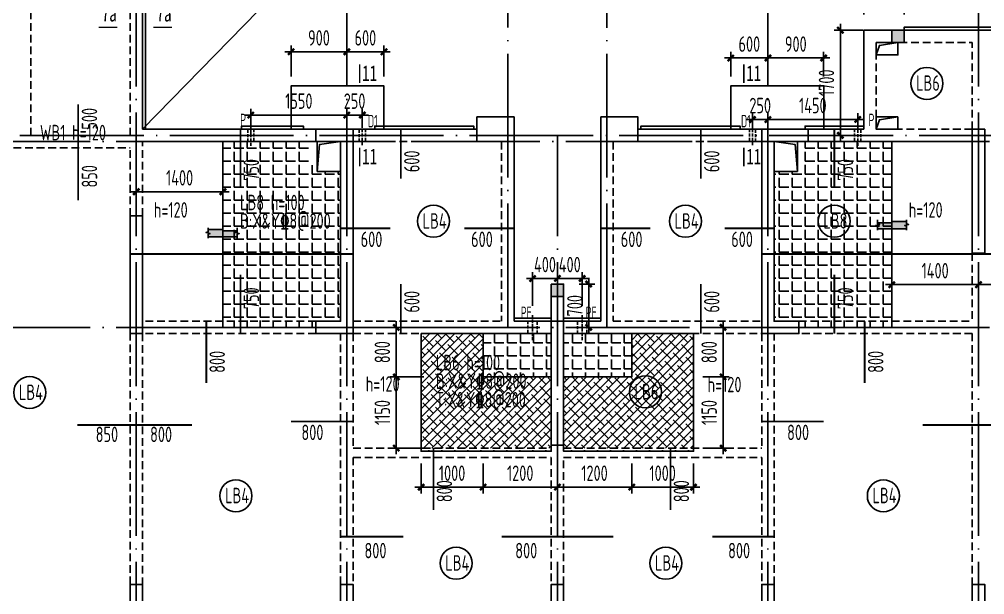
# Model space of a CAD drawing. Extents: x -173820 to 521180, y -715739 to 158231.
# Drawn here: x -333 to 15255, y 10464 to 19756 of the extents above; entities that cross this region are included whole.
import ezdxf
from ezdxf.enums import TextEntityAlignment as Align

# ---------------------------------------------------------------- set-up
doc = ezdxf.new("R2010")
doc.units = 0
doc.header["$LTSCALE"] = 1000
for name, pattern in [('DASH', [0.35, 0.25, -0.1]), ('DOTE', [2.42, 2, -0.2, 0.02, -0.2]), ('HIDDEN2', [0.1875, 0.125, -0.0625])]:
    doc.linetypes.add(name, pattern=pattern)
for name, color, linetype in [('A-洞口', 105, 'Continuous'), ('A-线脚看线', 9, 'Continuous'), ('A-设备穿墙洞', 161, 'Continuous'), ('AXIS', 1, 'DOTE'), ('DIM', 3, 'Continuous'), ('DIM1', 3, 'Continuous'), ('JG1', 3, 'Continuous'), ('填充', 8, 'Continuous'), ('墙', 6, 'Continuous'), ('挑板', 3, 'Continuous'), ('板筋', 6, 'Continuous'), ('柱', 2, 'Continuous'), ('梁', 4, 'HIDDEN2'), ('模板线', 3, 'Continuous'), ('洞口', 5, 'Continuous'), ('钢筋_文字', 7, 'Continuous'), ('钢筋长度标注', 7, 'Continuous')]:
    doc.layers.add(name, color=color, linetype=linetype)
doc.styles.add('TSSD_BOLD', font='tssdeng2.shx', dxfattribs={"width": 0.7, "height": 250, "bigfont": 'CHINA.shx'})
doc.styles.add('TSSD_Dimension', font='tssdeng.shx', dxfattribs={"width": 0.7, "bigfont": 'Hztxt.shx'})
doc.styles.add('zzt', font='tssdeng.shx', dxfattribs={"width": 0.7, "height": 300, "bigfont": 'tssdchn.shx'})
doc.styles.add('钢筋', font='tssdeng.shx', dxfattribs={"width": 0.7, "height": 250, "bigfont": 'tssdchn.shx'})
doc.styles.add('钢筋长度', font='tssdeng.shx', dxfattribs={"width": 0.7, "height": 300, "bigfont": 'tssdchn.shx'})
doc.styles.add('黑体', font='simhei.ttf', dxfattribs={"width": 0.8})
doc.dimstyles.new('TSSD_100_100', dxfattribs={"dimtxt": 250, "dimasz": 100, "dimexe": 100, "dimexo": 250, "dimgap": 100, "dimtad": 1, "dimdec": 0, "dimzin": 0, "dimdsep": 46, "dimtxsty": 'TSSD_Dimension', "dimblk": 'ARCHTICK', "dimcen": 0, "dimdle": 100, "dimclrd": 3, "dimclre": 3, "dimclrt": 7, "dimadec": 0, "dimazin": 0, "dimtfac": 1, "dimtdec": 0, "dimtix": 1, "dimtmove": 2, "dimatfit": 3, "dimfxl": 0, "dimtolj": 1, "dimtzin": 0, "dimarcsym": 0})
pattern_1 = [(0, (-5244.65, 9080.82), (0, 209.55), [152.4, -57.15]), (90, (-5244.65, 9080.82), (-209.55, 1e-14), [152.4, -57.15])]
pattern_2 = [(0, (425.35, 9080.82), (0, 209.55), [152.4, -57.15]), (90, (425.35, 9080.82), (-209.55, 1e-14), [152.4, -57.15])]
pattern_3 = [(45, (425.35, 9080.82), (-67.3519, 67.3519), []), (135, (425.35, 9080.82), (-202.0558, 67.3519), [238.125, -142.875])]

# ---------------------------------------------------------------- blocks, each defined once
blk = doc.blocks.new('_ArchTick')
at = {"color": 4, "linetype": 'ByBlock', "const_width": 0.4}
blk.add_lwpolyline([(-0.5, -0.5), (0.5, 0.5)], dxfattribs=at)
blk = doc.blocks.new('*D1844')
at = {"layer": 'Defpoints', "color": 0}
for p in [(1555, 17781), (2955, 17781), (1555, 16971)]:
    blk.add_point(p, dxfattribs=at)
at = {"layer": 'DIM', "color": 3, "lineweight": -2}
for p, q in [((1555, 17531), (1555, 16871)), ((2955, 17531), (2955, 16871)), ((3055, 16971), (1455, 16971))]:
    blk.add_line(p, q, dxfattribs=at)
at = {"layer": 'DIM', "color": 3, "lineweight": -2, "xscale": 100, "yscale": 100, "zscale": 100, "rotation": 180}
blk.add_blockref('_ArchTick', (1555, 16971), dxfattribs=at)
at = {"layer": 'DIM', "color": 3, "lineweight": -2, "xscale": 100, "yscale": 100, "zscale": 100}
blk.add_blockref('_ArchTick', (2955, 16971), dxfattribs=at)
at = {"layer": 'DIM', "color": 7, "insert": (2255, 17196), "char_height": 250, "attachment_point": 5, "style": 'TSSD_Dimension'}
blk.add_mtext('\\A1;1400', dxfattribs=at)
blk = doc.blocks.new('*D1845')
at = {"layer": 'Defpoints', "color": 0}
for p in [(6155, 12831), (7155, 12831), (7155, 12201)]:
    blk.add_point(p, dxfattribs=at)
at = {"layer": 'DIM', "color": 3, "lineweight": -2}
for p, q in [((6155, 12581), (6155, 12101)), ((7155, 12581), (7155, 12101)), ((6055, 12201), (7255, 12201))]:
    blk.add_line(p, q, dxfattribs=at)
at = {"layer": 'DIM', "color": 3, "lineweight": -2, "xscale": 100, "yscale": 100, "zscale": 100, "rotation": 180}
blk.add_blockref('_ArchTick', (6155, 12201), dxfattribs=at)
at = {"layer": 'DIM', "color": 3, "lineweight": -2, "xscale": 100, "yscale": 100, "zscale": 100}
blk.add_blockref('_ArchTick', (7155, 12201), dxfattribs=at)
at = {"layer": 'DIM', "color": 7, "insert": (6655, 12426), "char_height": 250, "attachment_point": 5, "style": 'TSSD_Dimension'}
blk.add_mtext('\\A1;1000', dxfattribs=at)
blk = doc.blocks.new('*D1846')
at = {"layer": 'Defpoints', "color": 0}
for p in [(8355, 12831), (9555, 12831), (9555, 12201)]:
    blk.add_point(p, dxfattribs=at)
at = {"layer": 'DIM', "color": 3, "lineweight": -2}
for p, q in [((8355, 12581), (8355, 12101)), ((9555, 12581), (9555, 12101)), ((8255, 12201), (9655, 12201))]:
    blk.add_line(p, q, dxfattribs=at)
at = {"layer": 'DIM', "color": 3, "lineweight": -2, "xscale": 100, "yscale": 100, "zscale": 100, "rotation": 180}
blk.add_blockref('_ArchTick', (8355, 12201), dxfattribs=at)
at = {"layer": 'DIM', "color": 3, "lineweight": -2, "xscale": 100, "yscale": 100, "zscale": 100}
blk.add_blockref('_ArchTick', (9555, 12201), dxfattribs=at)
at = {"layer": 'DIM', "color": 7, "insert": (8955, 12426), "char_height": 250, "attachment_point": 5, "style": 'TSSD_Dimension'}
blk.add_mtext('\\A1;1200', dxfattribs=at)
blk = doc.blocks.new('*D1847')
at = {"layer": 'Defpoints', "color": 0}
for p in [(15155, 15471), (13755, 14881), (15155, 14881)]:
    blk.add_point(p, dxfattribs=at)
at = {"layer": 'DIM', "color": 3, "lineweight": -2}
for p, q in [((13655, 15471), (15255, 15471)), ((13755, 15131), (13755, 15571)), ((15155, 15131), (15155, 15571))]:
    blk.add_line(p, q, dxfattribs=at)
at = {"layer": 'DIM', "color": 3, "lineweight": -2, "xscale": 100, "yscale": 100, "zscale": 100, "rotation": 180}
blk.add_blockref('_ArchTick', (13755, 15471), dxfattribs=at)
at = {"layer": 'DIM', "color": 3, "lineweight": -2, "xscale": 100, "yscale": 100, "zscale": 100}
blk.add_blockref('_ArchTick', (15155, 15471), dxfattribs=at)
at = {"layer": 'DIM', "color": 7, "insert": (14455, 15696), "char_height": 250, "attachment_point": 5, "style": 'TSSD_Dimension'}
blk.add_mtext('\\A1;1400', dxfattribs=at)
blk = doc.blocks.new('*D1848')
at = {"layer": 'Defpoints', "color": 0}
for p in [(16555, 15471), (15155, 14881), (16555, 14881)]:
    blk.add_point(p, dxfattribs=at)
at = {"layer": 'DIM', "color": 3, "lineweight": -2}
for p, q in [((15055, 15471), (16655, 15471)), ((15155, 15131), (15155, 15571)), ((16555, 15131), (16555, 15571))]:
    blk.add_line(p, q, dxfattribs=at)
at = {"layer": 'DIM', "color": 3, "lineweight": -2, "xscale": 100, "yscale": 100, "zscale": 100, "rotation": 180}
blk.add_blockref('_ArchTick', (15155, 15471), dxfattribs=at)
at = {"layer": 'DIM', "color": 3, "lineweight": -2, "xscale": 100, "yscale": 100, "zscale": 100}
blk.add_blockref('_ArchTick', (16555, 15471), dxfattribs=at)
at = {"layer": 'DIM', "color": 7, "insert": (15855, 15696), "char_height": 250, "attachment_point": 5, "style": 'TSSD_Dimension'}
blk.add_mtext('\\A1;1400', dxfattribs=at)
blk = doc.blocks.new('*D1862')
at = {"layer": 'Defpoints', "color": 0}
for p in [(13955, 20181), (13305, 19581), (13955, 19581)]:
    blk.add_point(p, dxfattribs=at)
at = {"layer": 'DIM', "color": 3, "lineweight": -2}
for p, q in [((13305, 19831), (13305, 20281)), ((13955, 19831), (13955, 20281)), ((13205, 20181), (14055, 20181))]:
    blk.add_line(p, q, dxfattribs=at)
at = {"layer": 'DIM', "color": 3, "lineweight": -2, "xscale": 100, "yscale": 100, "zscale": 100, "rotation": 180}
blk.add_blockref('_ArchTick', (13305, 20181), dxfattribs=at)
at = {"layer": 'DIM', "color": 3, "lineweight": -2, "xscale": 100, "yscale": 100, "zscale": 100}
blk.add_blockref('_ArchTick', (13955, 20181), dxfattribs=at)
at = {"layer": 'DIM', "color": 7, "insert": (13630, 20406), "char_height": 250, "attachment_point": 5, "style": 'TSSD_Dimension'}
blk.add_mtext('\\A1;650', dxfattribs=at)
blk = doc.blocks.new('*D1863')
at = {"layer": 'Defpoints', "color": 0}
for p in [(13543, 19581), (12925, 17881), (13543, 17881)]:
    blk.add_point(p, dxfattribs=at)
at = {"layer": 'DIM', "color": 3, "lineweight": -2}
for p, q in [((12925, 19681), (12925, 17781)), ((13293, 19581), (12825, 19581)), ((13293, 17881), (12825, 17881))]:
    blk.add_line(p, q, dxfattribs=at)
at = {"layer": 'DIM', "color": 3, "lineweight": -2, "xscale": 100, "yscale": 100, "zscale": 100}
for p, rotation in [((12925, 19581), 90), ((12925, 17881), 270)]:
    blk.add_blockref('_ArchTick', p, dxfattribs=dict(at, rotation=rotation))
at = {"layer": 'DIM', "color": 7, "insert": (12700, 18731), "char_height": 250, "attachment_point": 5, "rotation": 90, "style": 'TSSD_Dimension'}
blk.add_mtext('\\A1;1700', dxfattribs=at)
blk = doc.blocks.new('*D1864')
at = {"layer": 'Defpoints', "color": 0}
for p in [(4955, 19231), (4055, 18581), (4955, 18581)]:
    blk.add_point(p, dxfattribs=at)
at = {"layer": 'DIM', "color": 3, "lineweight": -2}
for p, q in [((4055, 18831), (4055, 19331)), ((4955, 18831), (4955, 19331)), ((3955, 19231), (5055, 19231))]:
    blk.add_line(p, q, dxfattribs=at)
at = {"layer": 'DIM', "color": 3, "lineweight": -2, "xscale": 100, "yscale": 100, "zscale": 100, "rotation": 180}
blk.add_blockref('_ArchTick', (4055, 19231), dxfattribs=at)
at = {"layer": 'DIM', "color": 3, "lineweight": -2, "xscale": 100, "yscale": 100, "zscale": 100}
blk.add_blockref('_ArchTick', (4955, 19231), dxfattribs=at)
at = {"layer": 'DIM', "color": 7, "insert": (4505, 19456), "char_height": 250, "attachment_point": 5, "style": 'TSSD_Dimension'}
blk.add_mtext('\\A1;900', dxfattribs=at)
blk = doc.blocks.new('*D1865')
at = {"layer": 'Defpoints', "color": 0}
for p in [(5555, 19231), (4955, 18581), (5555, 18581)]:
    blk.add_point(p, dxfattribs=at)
at = {"layer": 'DIM', "color": 3, "lineweight": -2}
for p, q in [((4955, 18831), (4955, 19331)), ((5555, 18831), (5555, 19331)), ((4855, 19231), (5655, 19231))]:
    blk.add_line(p, q, dxfattribs=at)
at = {"layer": 'DIM', "color": 3, "lineweight": -2, "xscale": 100, "yscale": 100, "zscale": 100, "rotation": 180}
blk.add_blockref('_ArchTick', (4955, 19231), dxfattribs=at)
at = {"layer": 'DIM', "color": 3, "lineweight": -2, "xscale": 100, "yscale": 100, "zscale": 100}
blk.add_blockref('_ArchTick', (5555, 19231), dxfattribs=at)
at = {"layer": 'DIM', "color": 7, "insert": (5255, 19456), "char_height": 250, "attachment_point": 5, "style": 'TSSD_Dimension'}
blk.add_mtext('\\A1;600', dxfattribs=at)
blk = doc.blocks.new('*D1866')
at = {"layer": 'Defpoints', "color": 0}
for p in [(11755, 19131), (11155, 18581), (11755, 18581)]:
    blk.add_point(p, dxfattribs=at)
at = {"layer": 'DIM', "color": 3, "lineweight": -2}
for p, q in [((11155, 18831), (11155, 19231)), ((11755, 18831), (11755, 19231)), ((11055, 19131), (11855, 19131))]:
    blk.add_line(p, q, dxfattribs=at)
at = {"layer": 'DIM', "color": 3, "lineweight": -2, "xscale": 100, "yscale": 100, "zscale": 100, "rotation": 180}
blk.add_blockref('_ArchTick', (11155, 19131), dxfattribs=at)
at = {"layer": 'DIM', "color": 3, "lineweight": -2, "xscale": 100, "yscale": 100, "zscale": 100}
blk.add_blockref('_ArchTick', (11755, 19131), dxfattribs=at)
at = {"layer": 'DIM', "color": 7, "insert": (11455, 19356), "char_height": 250, "attachment_point": 5, "style": 'TSSD_Dimension'}
blk.add_mtext('\\A1;600', dxfattribs=at)
blk = doc.blocks.new('*D1867')
at = {"layer": 'Defpoints', "color": 0}
for p in [(12655, 19131), (11755, 18581), (12655, 18581)]:
    blk.add_point(p, dxfattribs=at)
at = {"layer": 'DIM', "color": 3, "lineweight": -2}
for p, q in [((11755, 18831), (11755, 19231)), ((12655, 18831), (12655, 19231)), ((11655, 19131), (12755, 19131))]:
    blk.add_line(p, q, dxfattribs=at)
at = {"layer": 'DIM', "color": 3, "lineweight": -2, "xscale": 100, "yscale": 100, "zscale": 100, "rotation": 180}
blk.add_blockref('_ArchTick', (11755, 19131), dxfattribs=at)
at = {"layer": 'DIM', "color": 3, "lineweight": -2, "xscale": 100, "yscale": 100, "zscale": 100}
blk.add_blockref('_ArchTick', (12655, 19131), dxfattribs=at)
at = {"layer": 'DIM', "color": 7, "insert": (12205, 19356), "char_height": 250, "attachment_point": 5, "style": 'TSSD_Dimension'}
blk.add_mtext('\\A1;900', dxfattribs=at)
blk = doc.blocks.new('*D1931')
at = {"layer": 'Defpoints', "color": 0}
for p in [(8455, 15481, 0), (8455, 14781), (8862, 14781)]:
    blk.add_point(p, dxfattribs=at)
at = {"layer": 'DIM', "color": 3, "lineweight": -2}
for p, q in [((8705, 15481), (8962, 15481)), ((8862, 15581), (8862, 14681)), ((8705, 14781), (8962, 14781))]:
    blk.add_line(p, q, dxfattribs=at)
at = {"layer": 'DIM', "color": 3, "lineweight": -2, "xscale": 100, "yscale": 100, "zscale": 100}
for p, rotation in [((8862, 15481), 90), ((8862, 14781), 270)]:
    blk.add_blockref('_ArchTick', p, dxfattribs=dict(at, rotation=rotation))
at = {"layer": 'DIM', "color": 7, "insert": (8637, 15131), "char_height": 250, "attachment_point": 5, "rotation": 90, "style": 'TSSD_Dimension'}
blk.add_mtext('\\A1;700', dxfattribs=at)
blk = doc.blocks.new('$1292675')
at = {"layer": 'JG1'}
blk.add_hatch(color=8, dxfattribs=at).paths.add_polyline_path([(502, 20), (502, 64), (470, 74), (534, 91), (502, 101), (502, 140), (262, 140), (262, 120), (32, 120), (32, 101), (64, 91), (0, 74), (32, 64), (32, 20)])
for p, q in [((262, 120), (32, 120)), ((32, 20), (502, 20)), ((502, 140), (262, 140)), ((262, 140), (262, 120))]:
    blk.add_line(p, q, dxfattribs=at)
for points in [[(32, 165), (32, 101), (64, 91), (0, 74), (32, 64), (32, 0)], [(502, 165), (502, 101), (534, 91), (470, 74), (502, 64), (502, 0)]]:
    blk.add_lwpolyline(points, dxfattribs=at)
blk = doc.blocks.new('*D1935')
at = {"layer": 'Defpoints', "color": 0}
for p in [(5754, 13981), (6448, 13981), (6448, 12831)]:
    blk.add_point(p, dxfattribs=at)
at = {"layer": 'DIM', "color": 3, "lineweight": -2}
for p, q in [((5754, 12731), (5754, 14081)), ((6198, 13981), (5654, 13981)), ((6198, 12831), (5654, 12831))]:
    blk.add_line(p, q, dxfattribs=at)
at = {"layer": 'DIM', "color": 3, "lineweight": -2, "xscale": 100, "yscale": 100, "zscale": 100}
for p, rotation in [((5754, 13981), 90), ((5754, 12831), 270)]:
    blk.add_blockref('_ArchTick', p, dxfattribs=dict(at, rotation=rotation))
at = {"layer": 'DIM', "color": 7, "insert": (5529, 13406), "char_height": 250, "attachment_point": 5, "rotation": 90, "style": 'TSSD_Dimension'}
blk.add_mtext('\\A1;1150', dxfattribs=at)
blk = doc.blocks.new('*D1936')
at = {"layer": 'Defpoints', "color": 0}
for p in [(5754, 14781), (6448, 14781), (6448, 13981)]:
    blk.add_point(p, dxfattribs=at)
at = {"layer": 'DIM', "color": 3, "lineweight": -2}
for p, q in [((5754, 13881), (5754, 14881)), ((6198, 14781), (5654, 14781)), ((6198, 13981), (5654, 13981))]:
    blk.add_line(p, q, dxfattribs=at)
at = {"layer": 'DIM', "color": 3, "lineweight": -2, "xscale": 100, "yscale": 100, "zscale": 100}
for p, rotation in [((5754, 14781), 90), ((5754, 13981), 270)]:
    blk.add_blockref('_ArchTick', p, dxfattribs=dict(at, rotation=rotation))
at = {"layer": 'DIM', "color": 7, "insert": (5529, 14381), "char_height": 250, "attachment_point": 5, "rotation": 90, "style": 'TSSD_Dimension'}
blk.add_mtext('\\A1;800', dxfattribs=at)
blk = doc.blocks.new('*D1937')
at = {"layer": 'Defpoints', "color": 0}
for p in [(10456, 13981), (11031, 13981), (10456, 12831)]:
    blk.add_point(p, dxfattribs=at)
at = {"layer": 'DIM', "color": 3, "lineweight": -2}
for p, q in [((11031, 12731), (11031, 14081)), ((10706, 13981), (11131, 13981)), ((10706, 12831), (11131, 12831))]:
    blk.add_line(p, q, dxfattribs=at)
at = {"layer": 'DIM', "color": 3, "lineweight": -2, "xscale": 100, "yscale": 100, "zscale": 100}
for p, rotation in [((11031, 13981), 90), ((11031, 12831), 270)]:
    blk.add_blockref('_ArchTick', p, dxfattribs=dict(at, rotation=rotation))
at = {"layer": 'DIM', "color": 7, "insert": (10806, 13406), "char_height": 250, "attachment_point": 5, "rotation": 90, "style": 'TSSD_Dimension'}
blk.add_mtext('\\A1;1150', dxfattribs=at)
blk = doc.blocks.new('*D1938')
at = {"layer": 'Defpoints', "color": 0}
for p in [(10456, 14781), (11031, 14781), (10456, 13981)]:
    blk.add_point(p, dxfattribs=at)
at = {"layer": 'DIM', "color": 3, "lineweight": -2}
for p, q in [((11031, 13881), (11031, 14881)), ((10706, 14781), (11131, 14781)), ((10706, 13981), (11131, 13981))]:
    blk.add_line(p, q, dxfattribs=at)
at = {"layer": 'DIM', "color": 3, "lineweight": -2, "xscale": 100, "yscale": 100, "zscale": 100}
for p, rotation in [((11031, 14781), 90), ((11031, 13981), 270)]:
    blk.add_blockref('_ArchTick', p, dxfattribs=dict(at, rotation=rotation))
at = {"layer": 'DIM', "color": 7, "insert": (10806, 14381), "char_height": 250, "attachment_point": 5, "rotation": 90, "style": 'TSSD_Dimension'}
blk.add_mtext('\\A1;800', dxfattribs=at)
blk = doc.blocks.new('*D1939')
at = {"layer": 'Defpoints', "color": 0}
for p in [(7155, 12831), (8355, 12831), (8355, 12201)]:
    blk.add_point(p, dxfattribs=at)
at = {"layer": 'DIM', "color": 3, "lineweight": -2}
for p, q in [((7155, 12581), (7155, 12101)), ((8355, 12581), (8355, 12101)), ((7055, 12201), (8455, 12201))]:
    blk.add_line(p, q, dxfattribs=at)
at = {"layer": 'DIM', "color": 3, "lineweight": -2, "xscale": 100, "yscale": 100, "zscale": 100, "rotation": 180}
blk.add_blockref('_ArchTick', (7155, 12201), dxfattribs=at)
at = {"layer": 'DIM', "color": 3, "lineweight": -2, "xscale": 100, "yscale": 100, "zscale": 100}
blk.add_blockref('_ArchTick', (8355, 12201), dxfattribs=at)
at = {"layer": 'DIM', "color": 7, "insert": (7755, 12426), "char_height": 250, "attachment_point": 5, "style": 'TSSD_Dimension'}
blk.add_mtext('\\A1;1200', dxfattribs=at)
blk = doc.blocks.new('*D1940')
at = {"layer": 'Defpoints', "color": 0}
for p in [(9555, 12831), (10555, 12831), (10555, 12201)]:
    blk.add_point(p, dxfattribs=at)
at = {"layer": 'DIM', "color": 3, "lineweight": -2}
for p, q in [((9555, 12581), (9555, 12101)), ((10555, 12581), (10555, 12101)), ((9455, 12201), (10655, 12201))]:
    blk.add_line(p, q, dxfattribs=at)
at = {"layer": 'DIM', "color": 3, "lineweight": -2, "xscale": 100, "yscale": 100, "zscale": 100, "rotation": 180}
blk.add_blockref('_ArchTick', (9555, 12201), dxfattribs=at)
at = {"layer": 'DIM', "color": 3, "lineweight": -2, "xscale": 100, "yscale": 100, "zscale": 100}
blk.add_blockref('_ArchTick', (10555, 12201), dxfattribs=at)
at = {"layer": 'DIM', "color": 7, "insert": (10055, 12426), "char_height": 250, "attachment_point": 5, "style": 'TSSD_Dimension'}
blk.add_mtext('\\A1;1000', dxfattribs=at)
blk = doc.blocks.new('$1109386')
at = {"layer": '模板线', "color": 4, "const_width": 22.7}
for points in [[(0, 0), (302, 0)], [(886, 0), (1188, 0)]]:
    blk.add_lwpolyline(points, dxfattribs=at)
at = {"layer": '模板线', "color": 0, "style": '黑体', "width": 0.7}
for p in [(172, 220), (1057, 220)]:
    blk.add_text('7a', height=252, dxfattribs=at).set_placement(p, align=Align.MIDDLE_CENTER)
blk = doc.blocks.new('$18727')
at = {"layer": '模板线', "color": 4, "const_width": 22.7}
for points in [[(0, 1648), (0, 1345)], [(0, 302), (0, 0)]]:
    blk.add_lwpolyline(points, dxfattribs=at)
at = {"layer": '模板线', "color": 0, "style": '黑体', "width": 0.7}
for p in [(160, 1503), (160, 158)]:
    blk.add_text('11', height=252, dxfattribs=at).set_placement(p, align=Align.MIDDLE_CENTER)
blk = doc.blocks.new('$1642317')
at = {"layer": '洞口'}
for points in [[(9620, 2170), (10000, 2170), (10000, 2650), (9620, 2650)], [(17380, 2170), (17000, 2170), (17000, 2650), (17380, 2650)]]:
    blk.add_lwpolyline(points, close=True, dxfattribs=at)
for points in [[(9620, 2170), (9658, 2602), (10000, 2650)], [(17380, 2170), (17342, 2602), (17000, 2650)]]:
    blk.add_lwpolyline(points, dxfattribs=at)
blk = doc.blocks.new('$1783196')
at = {"layer": 'AXIS'}
for p, q in [((12034.9, 3480), (12034.9, 27859.5)), ((15434.9, 3480), (15434.9, 27859.5)), ((18034.9, 11688.4), (18034.9, 27859.5)), ((19634.9, 11688.3), (19634.9, 27859.5)), ((22234.9, 3480), (22234.9, 27859.5)), ((25634.9, 3480), (25634.9, 27859.5)), ((46034.9, 14788.3), (4360, 14788.3)), ((54849.9, 14688.3), (4360, 14688.3)), ((18834.9, 3480), (18834.9, 14788.3)), ((54849.9, 11688.3), (4360, 11688.3))]:
    blk.add_line(p, q, dxfattribs=at)
blk = doc.blocks.new('$1466424')
at = {"layer": '板筋', "const_width": 30}
for points in [[(5963, 9454), (5963, 11004)], [(8582, 9654), (8582, 10604)], [(11173, 9804), (11173, 10604)], [(16017, 9804), (16017, 10604)], [(18173, 9654), (18173, 10604)], [(10200, 9003), (11000, 9003)], [(12200, 9003), (13000, 9003)], [(14400, 9003), (15200, 9003)], [(16400, 9003), (17200, 9003)], [(6800, 8588), (10400, 8588)], [(17000, 8588), (24000, 8588)], [(8582, 7304), (8582, 8254)], [(18173, 7304), (18173, 8254)], [(11173, 7304), (11173, 8104)], [(16017, 7304), (16017, 8104)], [(8031, 6504), (8031, 7504)], [(18663, 6504), (18663, 7504)], [(5950, 5826), (7800, 5826)], [(9401, 5885), (10401, 5885)], [(17000, 5885), (18000, 5885)], [(19600, 5826), (21400, 5826)], [(10212, 4023), (11212, 4023)], [(12801, 4023), (14601, 4023)], [(16200, 4023), (17200, 4023)]]:
    blk.add_lwpolyline(points, dxfattribs=at)
at = {"layer": '板筋', "const_width": 30, "elevation": 0}
for points in [[(11699, 4454), (11699, 5454)], [(15526, 4454), (15526, 5454)]]:
    blk.add_lwpolyline(points, dxfattribs=at)
at = {"layer": '钢筋_文字'}
for centre in [(19667, 11344, 0), (11699, 9118, 0), (15768, 9118, 0), (18170, 9118, 0), (5180, 6352, 0), (15122, 6362, 0), (8509, 4684, 0), (18964, 4684, 0), (12065, 3595, 0), (15451, 3595, 0)]:
    blk.add_circle(centre, 259, dxfattribs=at)
at = {"layer": '钢筋_文字', "style": 'TSSD_BOLD', "width": 0.7}
for s, p in [('LB6', (19492, 11224, 0)), ('LB4', (11524, 8998, 0)), ('LB4', (15593, 8998, 0)), ('LB8', (17995, 8998, 0)), ('LB4', (5005, 6231, 0)), ('LB6', (14947, 6242, 0)), ('LB4', (8334, 4564, 0)), ('LB4', (18789, 4564, 0)), ('LB4', (11890, 3475, 0)), ('LB4', (15276, 3475, 0))]:
    blk.add_text(s, height=250, dxfattribs=at).set_placement(p)
at = {"layer": '钢筋_文字', "color": 7, "linetype": 'Continuous', "width": 0.7}
for s, style, p in [('LB8 h=100', 'TSSD_BOLD', (8576, 9296, 0)), (' h=120', 'TSSD_BOLD', (7076, 9176, 0)), (' h=120', 'TSSD_BOLD', (19266, 9176, 0)), ('B:X&Y%%1328@200', '钢筋', (8576, 8996, 0)), ('LB6 h=100', 'TSSD_BOLD', (11738, 6711, 0)), (' h=120', 'TSSD_BOLD', (10498, 6366, 0)), ('B:X&Y%%1328@200', '钢筋', (11738, 6411, 0)), (' h=120', 'TSSD_BOLD', (16018, 6356, 0)), ('T:X&Y%%1328@200', '钢筋', (11738, 6111, 0))]:
    blk.add_text(s, height=250, dxfattribs=dict(at, style=style)).set_placement(p)
at = {"layer": '钢筋长度标注', "style": '钢筋长度', "width": 0.7}
for s, p in [('500', (6269, 10597)), ('600', (11475, 9910)), ('600', (16318, 9910)), ('850', (6269, 9662)), ('750', (8883, 9770)), ('750', (18475, 9770)), ('750', (8883, 7697)), ('600', (11475, 7643)), ('600', (16318, 7643)), ('750', (18475, 7697)), ('800', (8332, 6670)), ('800', (18965, 6670)), ('800', (12001, 4581, 0)), ('800', (15827, 4581, 0))]:
    blk.add_text(s, height=250, rotation=90, dxfattribs=at).set_placement(p)
for s, p in [('600', (10524, 8701)), ('600', (12307, 8701)), ('600', (14724, 8701)), ('600', (16507, 8701)), ('850', (6245, 5551)), ('800', (7123, 5551)), ('800', (9567, 5583)), ('800', (17409, 5583)), ('800', (10585, 3674)), ('800', (13020, 3674)), ('800', (16457, 3674))]:
    blk.add_text(s, height=250, dxfattribs=at).set_placement(p)
blk = doc.blocks.new('*D1837')
at = {"layer": 'Defpoints', "color": 0}
for p in [(15155, 20181), (13955, 19581), (15155, 19581)]:
    blk.add_point(p, dxfattribs=at)
at = {"layer": 'DIM', "color": 3, "lineweight": -2}
for p, q in [((13955, 19831), (13955, 20281)), ((15155, 19831), (15155, 20281)), ((13855, 20181), (15255, 20181))]:
    blk.add_line(p, q, dxfattribs=at)
at = {"layer": 'DIM', "color": 3, "lineweight": -2, "xscale": 100, "yscale": 100, "zscale": 100, "rotation": 180}
blk.add_blockref('_ArchTick', (13955, 20181), dxfattribs=at)
at = {"layer": 'DIM', "color": 3, "lineweight": -2, "xscale": 100, "yscale": 100, "zscale": 100}
blk.add_blockref('_ArchTick', (15155, 20181), dxfattribs=at)
at = {"layer": 'DIM', "color": 7, "insert": (14555, 20406), "char_height": 250, "attachment_point": 5, "style": 'TSSD_Dimension'}
blk.add_mtext('\\A1;1200', dxfattribs=at)
blk = doc.blocks.new('$133032')
at = {"layer": '挑板'}
for points in [[(9400, 10700), (9400, 11400), (10900, 11400), (10900, 10700)], [(16500, 10700), (16500, 11400), (18000, 11400), (18000, 10700)]]:
    blk.add_lwpolyline(points, dxfattribs=at)
blk = doc.blocks.new('$1457958')
at = {"layer": '柱'}
blk.add_hatch(color=8, dxfattribs=at).paths.add_polyline_path([(0, 200), (0, 0), (200, 0), (200, 200)])
at = {"layer": '柱', "color": 3, "elevation": 0}
blk.add_lwpolyline([(0, 200), (0, 0), (200, 0), (200, 200)], close=True, dxfattribs=at)
blk = doc.blocks.new('$1222607')
at = {"layer": '柱'}
for p in [(19100, 12100, 0), (13600, 8000)]:
    blk.add_blockref('$1457958', p, dxfattribs=at)
blk = doc.blocks.new('$1413619')
at = {"layer": 'A-线脚看线', "color": 5, "elevation": 0}
for points in [[(7100, 14150), (7100, 10650)], [(22100, 14150), (22100, 12300), (19350, 12300), (19350, 12250)], [(8650, 10650), (8650, 10700), (9650, 10700), (9650, 10650)], [(12400, 10650), (12400, 10700), (10800, 10700), (10800, 10650)], [(15100, 10650), (15100, 10700), (16700, 10700), (16700, 10650)], [(18700, 10650), (18700, 10700), (17750, 10700), (17750, 10650)], [(13050, 7600), (13650, 7600)], [(13850, 7600), (14450, 7600)]]:
    blk.add_lwpolyline(points, dxfattribs=at)
blk = doc.blocks.new('*D11653')
at = {"layer": 'Defpoints', "color": 0}
for p in [(11200, 9677), (9650, 9124, 0), (11200, 9124, 0)]:
    blk.add_point(p, dxfattribs=at)
at = {"layer": 'DIM1', "color": 3, "lineweight": -2}
for p, q in [((9550, 9677), (11300, 9677)), ((9650, 9374), (9650, 9777)), ((11200, 9374), (11200, 9777))]:
    blk.add_line(p, q, dxfattribs=at)
at = {"layer": 'DIM1', "color": 3, "lineweight": -2, "xscale": 100, "yscale": 100, "zscale": 100, "rotation": 180}
blk.add_blockref('_ArchTick', (9650, 9677), dxfattribs=at)
at = {"layer": 'DIM1', "color": 3, "lineweight": -2, "xscale": 100, "yscale": 100, "zscale": 100}
blk.add_blockref('_ArchTick', (11200, 9677), dxfattribs=at)
at = {"layer": 'DIM1', "color": 7, "insert": (10425, 9902), "char_height": 250, "attachment_point": 5, "style": 'TSSD_Dimension'}
blk.add_mtext('\\A1;1550', dxfattribs=at)
blk = doc.blocks.new('*D11654')
at = {"layer": 'Defpoints', "color": 0}
for p in [(11450, 9677), (11450, 9224, 0), (11200, 9124, 0)]:
    blk.add_point(p, dxfattribs=at)
at = {"layer": 'DIM1', "color": 3, "lineweight": -2}
for p, q in [((11200, 9677), (11100, 9677)), ((11200, 9374), (11200, 9777)), ((11200, 9677), (11450, 9677)), ((11450, 9474), (11450, 9777)), ((11450, 9677), (11550, 9677))]:
    blk.add_line(p, q, dxfattribs=at)
at = {"layer": 'DIM1', "color": 3, "lineweight": -2, "xscale": 100, "yscale": 100, "zscale": 100}
blk.add_blockref('_ArchTick', (11200, 9677), dxfattribs=at)
at = {"layer": 'DIM1', "color": 3, "lineweight": -2, "xscale": 100, "yscale": 100, "zscale": 100, "rotation": 180}
blk.add_blockref('_ArchTick', (11450, 9677), dxfattribs=at)
at = {"layer": 'DIM1', "color": 7, "insert": (11325, 9902), "char_height": 250, "attachment_point": 5, "style": 'TSSD_Dimension'}
blk.add_mtext('\\A1;250', dxfattribs=at)
blk = doc.blocks.new('*D11655')
at = {"layer": 'Defpoints', "color": 0}
for p in [(14600, 7037), (14200, 6348, 0), (14600, 6348, 0)]:
    blk.add_point(p, dxfattribs=at)
at = {"layer": 'DIM1', "color": 3, "lineweight": -2}
for p, q in [((14200, 7037), (14100, 7037)), ((14200, 6598), (14200, 7137)), ((14200, 7037), (14600, 7037)), ((14600, 6598), (14600, 7137)), ((14600, 7037), (14700, 7037))]:
    blk.add_line(p, q, dxfattribs=at)
at = {"layer": 'DIM1', "color": 3, "lineweight": -2, "xscale": 100, "yscale": 100, "zscale": 100}
blk.add_blockref('_ArchTick', (14200, 7037), dxfattribs=at)
at = {"layer": 'DIM1', "color": 3, "lineweight": -2, "xscale": 100, "yscale": 100, "zscale": 100, "rotation": 180}
blk.add_blockref('_ArchTick', (14600, 7037), dxfattribs=at)
at = {"layer": 'DIM1', "color": 7, "insert": (14400, 7262), "char_height": 250, "attachment_point": 5, "style": 'TSSD_Dimension'}
blk.add_mtext('\\A1;400', dxfattribs=at)
blk = doc.blocks.new('*D11656')
at = {"layer": 'Defpoints', "color": 0}
for p in [(15000, 7037), (14600, 6348, 0), (15000, 6348, 0)]:
    blk.add_point(p, dxfattribs=at)
at = {"layer": 'DIM1', "color": 3, "lineweight": -2}
for p, q in [((14600, 7037), (14500, 7037)), ((14600, 6598), (14600, 7137)), ((14600, 7037), (15000, 7037)), ((15000, 6598), (15000, 7137)), ((15000, 7037), (15100, 7037))]:
    blk.add_line(p, q, dxfattribs=at)
at = {"layer": 'DIM1', "color": 3, "lineweight": -2, "xscale": 100, "yscale": 100, "zscale": 100}
blk.add_blockref('_ArchTick', (14600, 7037), dxfattribs=at)
at = {"layer": 'DIM1', "color": 3, "lineweight": -2, "xscale": 100, "yscale": 100, "zscale": 100, "rotation": 180}
blk.add_blockref('_ArchTick', (15000, 7037), dxfattribs=at)
at = {"layer": 'DIM1', "color": 7, "insert": (14800, 7262), "char_height": 250, "attachment_point": 5, "style": 'TSSD_Dimension'}
blk.add_mtext('\\A1;400', dxfattribs=at)
blk = doc.blocks.new('*D11663')
at = {"layer": 'Defpoints', "color": 0}
for p in [(18000, 9605), (17750, 9155, 0), (18000, 9155, 0)]:
    blk.add_point(p, dxfattribs=at)
at = {"layer": 'DIM1', "color": 3, "lineweight": -2}
for p, q in [((17750, 9405), (17750, 9705)), ((18000, 9405), (18000, 9705)), ((17750, 9605), (17650, 9605)), ((17750, 9605), (18000, 9605)), ((18000, 9605), (18100, 9605))]:
    blk.add_line(p, q, dxfattribs=at)
at = {"layer": 'DIM1', "color": 3, "lineweight": -2, "xscale": 100, "yscale": 100, "zscale": 100}
blk.add_blockref('_ArchTick', (17750, 9605), dxfattribs=at)
at = {"layer": 'DIM1', "color": 3, "lineweight": -2, "xscale": 100, "yscale": 100, "zscale": 100, "rotation": 180}
blk.add_blockref('_ArchTick', (18000, 9605), dxfattribs=at)
at = {"layer": 'DIM1', "color": 7, "insert": (17875, 9830), "char_height": 250, "attachment_point": 5, "style": 'TSSD_Dimension'}
blk.add_mtext('\\A1;250', dxfattribs=at)
blk = doc.blocks.new('*D11664')
at = {"layer": 'Defpoints', "color": 0}
for p in [(18000, 9605), (18000, 9155, 0), (19450, 9155, 0)]:
    blk.add_point(p, dxfattribs=at)
at = {"layer": 'DIM1', "color": 3, "lineweight": -2}
for p, q in [((18000, 9405), (18000, 9705)), ((19450, 9405), (19450, 9705)), ((19550, 9605), (17900, 9605))]:
    blk.add_line(p, q, dxfattribs=at)
at = {"layer": 'DIM1', "color": 3, "lineweight": -2, "xscale": 100, "yscale": 100, "zscale": 100, "rotation": 180}
blk.add_blockref('_ArchTick', (18000, 9605), dxfattribs=at)
at = {"layer": 'DIM1', "color": 3, "lineweight": -2, "xscale": 100, "yscale": 100, "zscale": 100}
blk.add_blockref('_ArchTick', (19450, 9605), dxfattribs=at)
at = {"layer": 'DIM1', "color": 7, "insert": (18725, 9830), "char_height": 250, "attachment_point": 5, "style": 'TSSD_Dimension'}
blk.add_mtext('\\A1;1450', dxfattribs=at)
blk = doc.blocks.new('$1929224')
at = {"layer": 'A-洞口', "color": 5, "elevation": 0}
for points in [[(12200, 1400), (11850, 1400), (11850, 1200), (12200, 1200)], [(12200, 200), (11850, 200), (11850, 0), (12200, 0)]]:
    blk.add_lwpolyline(points, close=True, dxfattribs=at)
for points in [[(11850, 1200), (11900, 1354), (12200, 1400)], [(11850, 0), (11900, 154), (12200, 200)]]:
    blk.add_lwpolyline(points, dxfattribs=at)
blk = doc.blocks.new('$1186913')
at = {"layer": 'A-设备穿墙洞', "linetype": 'DASH', "ltscale": 0.2, "elevation": 0}
for points in [[(9650.2, 9179.7), (9650.2, 9514.9)], [(11450.2, 9519.2), (11450.2, 9180.7)], [(17750.2, 9519.2), (17750.2, 9180.7)], [(19450.2, 9179.7), (19450.2, 9514.9)], [(14200.2, 6443.9), (14200.2, 6043.3)], [(15000.2, 6443.9), (15000.2, 6043.3)]]:
    blk.add_lwpolyline(points, dxfattribs=at)
for points in [[(9700.2, 9247.9), (9600.2, 9247.9), (9600.2, 9447.9), (9700.2, 9447.9)], [(11500.2, 9247.9), (11400.2, 9247.9), (11400.2, 9447.9), (11500.2, 9447.9)], [(17700.2, 9247.9), (17800.2, 9247.9), (17800.2, 9447.9), (17700.2, 9447.9)], [(19400.2, 9247.9), (19500.2, 9247.9), (19500.2, 9447.9), (19400.2, 9447.9)], [(14275.2, 6347.9), (14125.2, 6347.9), (14125.2, 6147.9), (14275.2, 6147.9)], [(14925.2, 6347.9), (15075.2, 6347.9), (15075.2, 6147.9), (14925.2, 6147.9)]]:
    blk.add_lwpolyline(points, close=True, dxfattribs=at)
at = {"layer": 'A-设备穿墙洞', "color": 7, "linetype": 'DASH', "ltscale": 0.2, "style": 'zzt', "width": 0.6}
for s, p in [('P', (9478.6, 9499, 0)), ('D1', (11541.8, 9478.9, 0)), ('D1', (17565.5, 9478.9, 0)), ('P', (19625.7, 9499, 0)), ('PF', (14008.5, 6384, 0)), ('PF', (15057.2, 6384, 0))]:
    blk.add_text(s, height=200, dxfattribs=at).set_placement(p)
at = {"layer": 'DIM1'}
for base, p1, p2, picture, middle in [((11200.2, 9676.6), (9650.2, 9123.5, 0), (11200.2, 9123.5, 0), '*D11653', (10425.2, 9901.6)), ((11450.2, 9676.6), (11200.2, 9123.5, 0), (11450.2, 9223.5, 0), '*D11654', (11325.2, 9901.6)), ((18000.2, 9605.3), (17750.2, 9155.4, 0), (18000.2, 9155.4, 0), '*D11663', (17875.2, 9830.3)), ((18000.2, 9605.3), (19450.2, 9155.4, 0), (18000.2, 9155.4, 0), '*D11664', (18725.2, 9830.3)), ((14600.2, 7037), (14200.2, 6347.9, 0), (14600.2, 6347.9, 0), '*D11655', (14400.2, 7262)), ((15000.2, 7037), (14600.2, 6347.9, 0), (15000.2, 6347.9, 0), '*D11656', (14800.2, 7262))]:
    dim = blk.add_linear_dim(base=base, p1=p1, p2=p2, dimstyle='TSSD_100_100', dxfattribs=at)
    dim.commit()
    dim.dimension.update_dxf_attribs({"geometry": picture, "text_midpoint": middle})

msp = doc.modelspace()

# ---------------------------------------------------------------- hatches: boundary and pattern name
at = {"layer": 'JG1'}
h = msp.add_hatch(dxfattribs=at)
h.set_pattern_fill('ANSI38,_O', color=8, scale=30)
h.set_pattern_definition(pattern_3)
h.paths.add_polyline_path([(7155.3, 13980.8), (7155.3, 14680.8), (6155.3, 14680.8), (6155.3, 12830.8), (8255.3, 12830.8), (8255.3, 12880.8), (8255.3, 13980.8)])
h = msp.add_hatch(dxfattribs=at)
h.set_pattern_fill('ANSI38,_O', color=8, scale=30)
h.set_pattern_definition(pattern_3)
h.paths.add_polyline_path([(9555.3, 13980.8), (8455.3, 13980.8), (8455.3, 12830.8), (10555.3, 12830.8), (10555.3, 14680.8), (9555.3, 14680.8)])
at = {"layer": '填充', "linetype": 'Continuous'}
h = msp.add_hatch(dxfattribs=at)
h.set_pattern_fill('ANGLE', color=256, scale=30, style=0)
h.set_pattern_definition(pattern_1)
h.paths.add_polyline_path([(4475.3, 17300.8), (4484.1, 17400.8), (4375.3, 17400.8), (4375.3, 17780.8), (2955.3, 17780.8), (2955.3, 14880.8), (4855.3, 14880.8), (4855.3, 17300.8)])
h = msp.add_hatch(dxfattribs=at)
h.set_pattern_fill('ANGLE', color=256, scale=30, style=0)
h.set_pattern_definition(pattern_1)
h.paths.add_polyline_path([(12226.6, 17400.8), (12235.3, 17300.8), (11855.3, 17300.8), (11855.3, 14880.8), (13755.3, 14880.8), (13755.3, 17780.8), (12335.3, 17780.8), (12335.3, 17400.8)])
h = msp.add_hatch(dxfattribs=at)
h.set_pattern_fill('ANGLE', color=256, scale=30, style=0)
h.set_pattern_definition(pattern_1)
h.paths.add_polyline_path([(2955.3, 14880.8), (2955.3, 14780.8), (4455.3, 14780.8), (4455.3, 14880.8)])
h = msp.add_hatch(dxfattribs=at)
h.set_pattern_fill('ANGLE', color=256, scale=30, style=0)
h.set_pattern_definition(pattern_1)
h.paths.add_polyline_path([(13755.3, 14780.8), (13755.3, 14880.8), (12255.3, 14880.8), (12255.3, 14780.8)])
h = msp.add_hatch(dxfattribs=at)
h.set_pattern_fill('ANGLE', color=256, scale=30, style=0)
h.set_pattern_definition(pattern_2)
h.paths.add_polyline_path([(8255.3, 13980.8), (8255.3, 14680.8), (7155.3, 14680.8), (7155.3, 13980.8)])
h = msp.add_hatch(dxfattribs=at)
h.set_pattern_fill('ANGLE', color=256, scale=30, style=0)
h.set_pattern_definition(pattern_2)
h.paths.add_polyline_path([(9555.3, 13980.8), (9555.3, 14680.8), (8455.3, 14680.8), (8455.3, 13980.8)])
h = msp.add_hatch(dxfattribs=at)
h.set_pattern_fill('ANGLE', color=256, scale=30, style=0)
h.set_pattern_definition(pattern_1)
h.paths.add_polyline_path([(8255.3, 12830.8), (6155.3, 12830.8), (6155.3, 12780.8), (8255.3, 12780.8)])
h = msp.add_hatch(dxfattribs=at)
h.set_pattern_fill('ANGLE', color=256, scale=30, style=0)
h.set_pattern_definition(pattern_1)
h.paths.add_polyline_path([(10555.3, 12780.8), (10555.3, 12830.8), (8455.3, 12830.8), (8455.3, 12780.8)])

# ---------------------------------------------------------------- linework, layer by layer
at = {"layer": '墙', "elevation": 0}
for points in [[(7055.3, 17780.8), (7655.3, 17780.8), (7655.3, 18180.8), (7055.3, 18180.8)], [(9055.3, 18180.8), (9655.3, 18180.8), (9655.3, 17780.8), (9055.3, 17780.8)], [(4455.3, 14880.8), (4855.3, 14880.8), (4855.3, 17780.8), (4455.3, 17780.8), (4455.3, 17980.8), (5055.3, 17980.8), (5055.3, 14680.8), (4855.3, 14680.8), (4455.3, 14680.8)], [(12255.3, 14880.8), (11855.3, 14880.8), (11855.3, 17780.8), (12405.3, 17780.8), (12405.3, 17980.8), (11655.3, 17980.8), (11655.3, 14680.8), (11855.3, 14680.8), (12255.3, 14680.8)], [(15055.3, 17980.8), (15255.3, 17980.8), (15255.3, 15980.8), (15055.3, 15980.8), (15055.3, 17780.8)], [(1655.3, 14680.8), (1455.3, 14680.8), (1455.3, 16580.8), (1655.3, 16580.8), (1655.3, 14880.8)], [(8255.3, 14880.8), (8455.3, 14880.8), (8455.3, 12880.8), (8255.3, 12880.8), (8255.3, 14680.8)], [(4855.3, 10630.8), (5055.3, 10630.8), (5055.3, 9180.8), (5955.3, 9180.8), (5955.3, 8980.8), (4855.3, 8980.8)], [(11655.3, 9180.8), (11655.3, 10630.8), (11855.3, 10630.8), (11855.3, 8980.8), (10755.3, 8980.8), (10755.3, 9180.8)]]:
    msp.add_lwpolyline(points, close=True, dxfattribs=at)
for points in [[(7255.3, 17780.8), (7255.3, 17780.8)], [(9255.3, 17780.8), (9255.3, 17780.8)], [(15055.3, 17780.8), (15055.3, 17780.8)], [(1655.3, 14880.8), (1655.3, 14880.8)], [(8255.3, 14680.8), (8255.3, 14680.8)], [(1255.3, 8980.8), (1255.3, 9180.8), (1455.3, 9180.8), (1455.3, 10630.8), (1655.3, 10630.8), (1655.3, 9180.8), (1855.3, 9180.8), (1855.3, 8980.8), (1255.3, 8980.8), (1655.3, 8980.8)], [(7855.3, 8980.8), (7855.3, 9180.8), (8255.3, 9180.8), (8255.3, 10630.8), (8455.3, 10630.8), (8455.3, 9180.8), (8855.3, 9180.8), (8855.3, 8980.8), (7855.3, 8980.8), (8455.3, 8980.8)], [(14855.3, 8980.8), (14855.3, 9180.8), (15055.3, 9180.8), (15055.3, 10630.8), (15255.3, 10630.8), (15255.3, 9180.8), (15455.3, 9180.8), (15455.3, 8980.8), (14855.3, 8980.8), (15255.3, 8980.8)]]:
    msp.add_lwpolyline(points, dxfattribs=at)
at = {"layer": '梁'}
for p, q in [((-144.7, 17880.8, 0), (-144.7, 23180.8, 0)), ((1455.3, 17880.8, 0), (1455.3, 21480.8, 0)), ((13505.3, 17980.8, 0), (13505.3, 19380.8, 0)), ((13505.3, 19380.8, 0), (15055.3, 19380.8, 0)), ((15055.3, 17980.8, 0), (15055.3, 19380.8, 0)), ((15055.3, 17980.8, 0), (13505.3, 17980.8, 0)), ((-144.7, 17880.8, 0), (1455.3, 17880.8, 0)), ((1655.3, 16580.8, 0), (1655.3, 17780.8, 0)), ((4205.3, 17780.8, 0), (1655.3, 17780.8, 0)), ((5055.3, 17780.8, 0), (7055.3, 17780.8, 0)), ((7455.3, 17780.8, 0), (7455.3, 14880.8, 0)), ((9255.3, 17780.8, 0), (9255.3, 14880.8, 0)), ((9655.3, 17780.8, 0), (11655.3, 17780.8, 0)), ((15055.3, 17780.8, 0), (12405.3, 17780.8, 0)), ((-1740.7, 17680.8, 0), (1455.3, 17680.8, 0)), ((1455.3, 16580.8, 0), (1455.3, 17680.8, 0)), ((15055.3, 15980.8, 0), (15055.3, 14880.8, 0)), ((4455.3, 14880.8, 0), (1655.3, 14880.8, 0)), ((5056.3, 14880.8, 0), (7455.3, 14880.8, 0)), ((9255.3, 14880.8, 0), (11655.3, 14880.8, 0)), ((12255.3, 14880.8, 0), (15055.3, 14880.8, 0)), ((1455.3, 10630.8, 0), (1455.3, 14680.8, 0)), ((4455.3, 14680.8, 0), (1655.3, 14680.8, 0)), ((1655.3, 14680.8, 0), (1655.3, 10630.8, 0)), ((4855.3, 10630.8, 0), (4855.3, 14680.8, 0)), ((5055.3, 14680.8, 0), (8255.3, 14680.8, 0)), ((5056.3, 14680.8, 0), (5056.3, 12830.8, 0)), ((8455.3, 14680.8, 0), (11755.3, 14680.8, 0)), ((11655.3, 14680.8, 0), (11655.3, 12830.8, 0)), ((11855.3, 10630.8, 0), (11855.3, 14680.8, 0)), ((15055.3, 14680.8, 0), (12255.3, 14680.8, 0)), ((15055.3, 14680.8, 0), (15055.3, 10630.8, 0)), ((5056.3, 12830.8, 0), (8255.3, 12830.8, 0)), ((8255.3, 12880.8, 0), (8255.3, 12830.8, 0)), ((8255.3, 12780.8, 0), (8255.3, 12830.8, 0)), ((8455.3, 12830.8, 0), (8455.3, 12880.8, 0)), ((8455.3, 12830.8, 0), (11655.3, 12830.8, 0)), ((5056.3, 12680.8, 0), (5056.3, 10630.8, 0)), ((5056.3, 12680.8, 0), (8255.3, 12680.8, 0)), ((8255.3, 12680.8, 0), (8255.3, 10630.8, 0)), ((8455.3, 12680.8, 0), (11655.3, 12680.8, 0)), ((8455.3, 10630.8, 0), (8455.3, 12680.8, 0)), ((11655.3, 12680.8, 0), (11655.3, 10630.8, 0))]:
    msp.add_line(p, q, dxfattribs=at)
at = {"layer": '梁', "linetype": 'Continuous'}
for p, q in [((1655.3, 17980.8, 0), (1655.3, 21480.8, 0)), ((16755.3, 19580.8, 0), (13303.3, 19580.8, 0)), ((13305.3, 17980.8, 0), (13305.3, 19580.8, 0)), ((4455.3, 17980.8, 0), (1655.3, 17980.8, 0)), ((5055.3, 17980.8, 0), (7055.3, 17980.8, 0)), ((9655.3, 17980.8, 0), (11655.3, 17980.8, 0)), ((13305.3, 17980.8, 0), (12405.3, 17980.8, 0)), ((2955.3, 14880.8, 0), (2955.3, 17780.8, 0)), ((2955.3, 17780.8, 0), (4855.3, 17780.8, 0)), ((7655.3, 17780.8, 0), (7655.3, 14880.8, 0)), ((9055.3, 17780.8, 0), (9055.3, 14880.8, 0)), ((13755.3, 17780.8, 0), (11855.3, 17780.8)), ((13755.3, 14780.8, 0), (13755.3, 17780.8, 0)), ((8255.3, 14880.8, 0), (8255.3, 15480.8, 0)), ((8255.3, 15480.8, 0), (8455.3, 15480.8, 0)), ((8455.3, 15480.8, 0), (8455.3, 14880.8, 0)), ((2955.3, 14780.8, 0), (2955.3, 14880.8, 0)), ((7655.3, 14880.8, 0), (8255.3, 14880.8, 0)), ((8455.3, 14880.8, 0), (9055.3, 14880.8, 0)), ((4455.3, 14780.8, 0), (2955.3, 14780.8, 0)), ((12255.3, 14780.8, 0), (13755.3, 14780.8, 0))]:
    msp.add_line(p, q, dxfattribs=at)
at = {"layer": '梁', "linetype": 'Continuous', "elevation": 0}
for points in [[(6155.3, 14680.8), (8255.3, 14680.8), (8255.3, 12780.8), (6155.3, 12780.8)], [(8455.3, 14680.8), (10555.3, 14680.8), (10555.3, 12780.8), (8455.3, 12780.8)]]:
    msp.add_lwpolyline(points, close=True, dxfattribs=at)
for points in [[(7155.3, 14680.8), (7155.3, 13980.8), (8255.3, 13980.8)], [(9555.3, 14680.8), (9555.3, 13980.8), (8455.3, 13980.8)]]:
    msp.add_lwpolyline(points, dxfattribs=at)
at = {"layer": '洞口', "color": 5, "elevation": 0}
msp.add_lwpolyline([(16755.4, 21380.9), (3999.9, 20384.9), (1655.4, 17980.8)], dxfattribs=at)

# ---------------------------------------------------------------- block references
at = {"layer": 'A-洞口'}
msp.add_blockref('$1929224', (1655.3, 17980.8), dxfattribs=at)
at = {"layer": 'A-设备穿墙洞'}
msp.add_blockref('$1186913', (-6244.8, 8533), dxfattribs=at)
at = {"layer": 'JG1', "xscale": -1}
msp.add_blockref('$1292675', (3217.4, 16220.8, 0), dxfattribs=at)
at = {"layer": 'JG1'}
msp.add_blockref('$1292675', (13493.3, 16350.8, 0), dxfattribs=at)
at = {"layer": '填充', "linetype": 'Continuous'}
msp.add_blockref('$1783196', (-10479.5, 3092.5, 0), dxfattribs=at)
at = {"layer": '挑板'}
for name, p in [('$1413619', (-5394.7, 7330.8)), ('$133032', (-5344.7, 7280.8, 0))]:
    msp.add_blockref(name, p, dxfattribs=at)
at = {"layer": '柱'}
msp.add_blockref('$1222607', (-5344.7, 7280.8, 0), dxfattribs=at)
at = {"layer": '模板线'}
for name, p in [('$1109386', (946.8, 19626.7, 0)), ('$18727', (5162.8, 17382.7, 0)), ('$18727', (11366.2, 17382.7, 0))]:
    msp.add_blockref(name, p, dxfattribs=at)
at = {"layer": '洞口'}
msp.add_blockref('$1642317', (-5144.7, 15130.8), dxfattribs=at)
at = {"layer": '钢筋长度标注'}
msp.add_blockref('$1466424', (-5344.7, 7377.1, 0), dxfattribs=at)

# ---------------------------------------------------------------- texts
at = {"layer": '钢筋_文字', "color": 7, "linetype": 'Continuous', "style": 'TSSD_BOLD', "width": 0.7}
msp.add_text('WB1 h=120', height=250, dxfattribs=at).set_placement((0, 17801.9, 0))

# ---------------------------------------------------------------- dimensions: what is measured, and where the dimension line sits
at = {"layer": 'DIM'}
for base, p1, p2, picture, middle in [((13955.3, 20180.8, 0), (13305.3, 19580.8, 0), (13955.3, 19580.8, 0), '*D1862', (13630.3, 20405.8, 0)), ((15155.3, 20180.8, 0), (13955.3, 19580.8, 0), (15155.3, 19580.8, 0), '*D1837', (14555.3, 20405.8, 0)), ((4955.3, 19230.8, 0), (4055.3, 18580.8, 0), (4955.3, 18580.8, 0), '*D1864', (4505.3, 19455.8, 0)), ((5555.3, 19230.8, 0), (4955.3, 18580.8, 0), (5555.3, 18580.8, 0), '*D1865', (5255.3, 19455.8, 0)), ((11755.3, 19130.8, 0), (11155.4, 18580.8, 0), (11755.3, 18580.8, 0), '*D1866', (11455.4, 19355.8, 0)), ((12655.3, 19130.8, 0), (11755.3, 18580.8, 0), (12655.3, 18580.8, 0), '*D1867', (12205.3, 19355.8, 0)), ((1555.3, 16970.8, 0), (2955.3, 17780.8, 0), (1555.3, 17780.8, 0), '*D1844', (2255.3, 17195.8, 0)), ((15155.3, 15470.8, 0), (13755.3, 14880.8, 0), (15155.3, 14880.8, 0), '*D1847', (14455.3, 15695.8, 0)), ((16555.3, 15470.8, 0), (15155.3, 14880.8, 0), (16555.3, 14880.8, 0), '*D1848', (15855.3, 15695.8, 0)), ((7155.3, 12200.8, 0), (6155.3, 12830.8, 0), (7155.3, 12830.8, 0), '*D1845', (6655.3, 12425.8, 0)), ((8355.3, 12200.8, 0), (7155.3, 12830.8, 0), (8355.3, 12830.8, 0), '*D1939', (7755.3, 12425.8, 0)), ((9555.3, 12200.8, 0), (8355.3, 12830.8, 0), (9555.3, 12830.8, 0), '*D1846', (8955.3, 12425.8, 0)), ((10555.3, 12200.8, 0), (9555.3, 12830.8, 0), (10555.3, 12830.8, 0), '*D1940', (10055.3, 12425.8, 0))]:
    dim = msp.add_linear_dim(base=base, p1=p1, p2=p2, dimstyle='TSSD_100_100', dxfattribs=at)
    dim.commit()
    dim.dimension.update_dxf_attribs({"geometry": picture, "text_midpoint": middle})
for base, p1, p2, picture, middle in [((12925.3, 17880.8, 0), (13543.3, 19580.8, 0), (13543.3, 17880.8, 0), '*D1863', (12700.3, 18730.8, 0)), ((8862.2, 14780.8, 0), (8455.3, 15480.8, 0), (8455.3, 14780.8, 0), '*D1931', (8637.2, 15130.8, 0)), ((5753.9, 14780.8, 0), (6447.9, 13980.8, 0), (6447.9, 14780.8, 0), '*D1936', (5528.9, 14380.8, 0)), ((11031.1, 14780.8, 0), (10455.9, 13980.8, 0), (10455.9, 14780.8, 0), '*D1938', (10806.1, 14380.8, 0)), ((5753.9, 13980.8, 0), (6447.9, 12830.8, 0), (6447.9, 13980.8, 0), '*D1935', (5528.9, 13405.8, 0)), ((11031.1, 13980.8, 0), (10455.9, 12830.8, 0), (10455.9, 13980.8, 0), '*D1937', (10806.1, 13405.8, 0))]:
    dim = msp.add_linear_dim(base=base, p1=p1, p2=p2, angle=90, dimstyle='TSSD_100_100', dxfattribs=at)
    dim.commit()
    dim.dimension.update_dxf_attribs({"geometry": picture, "text_midpoint": middle})

doc.saveas('drawing.dxf')
